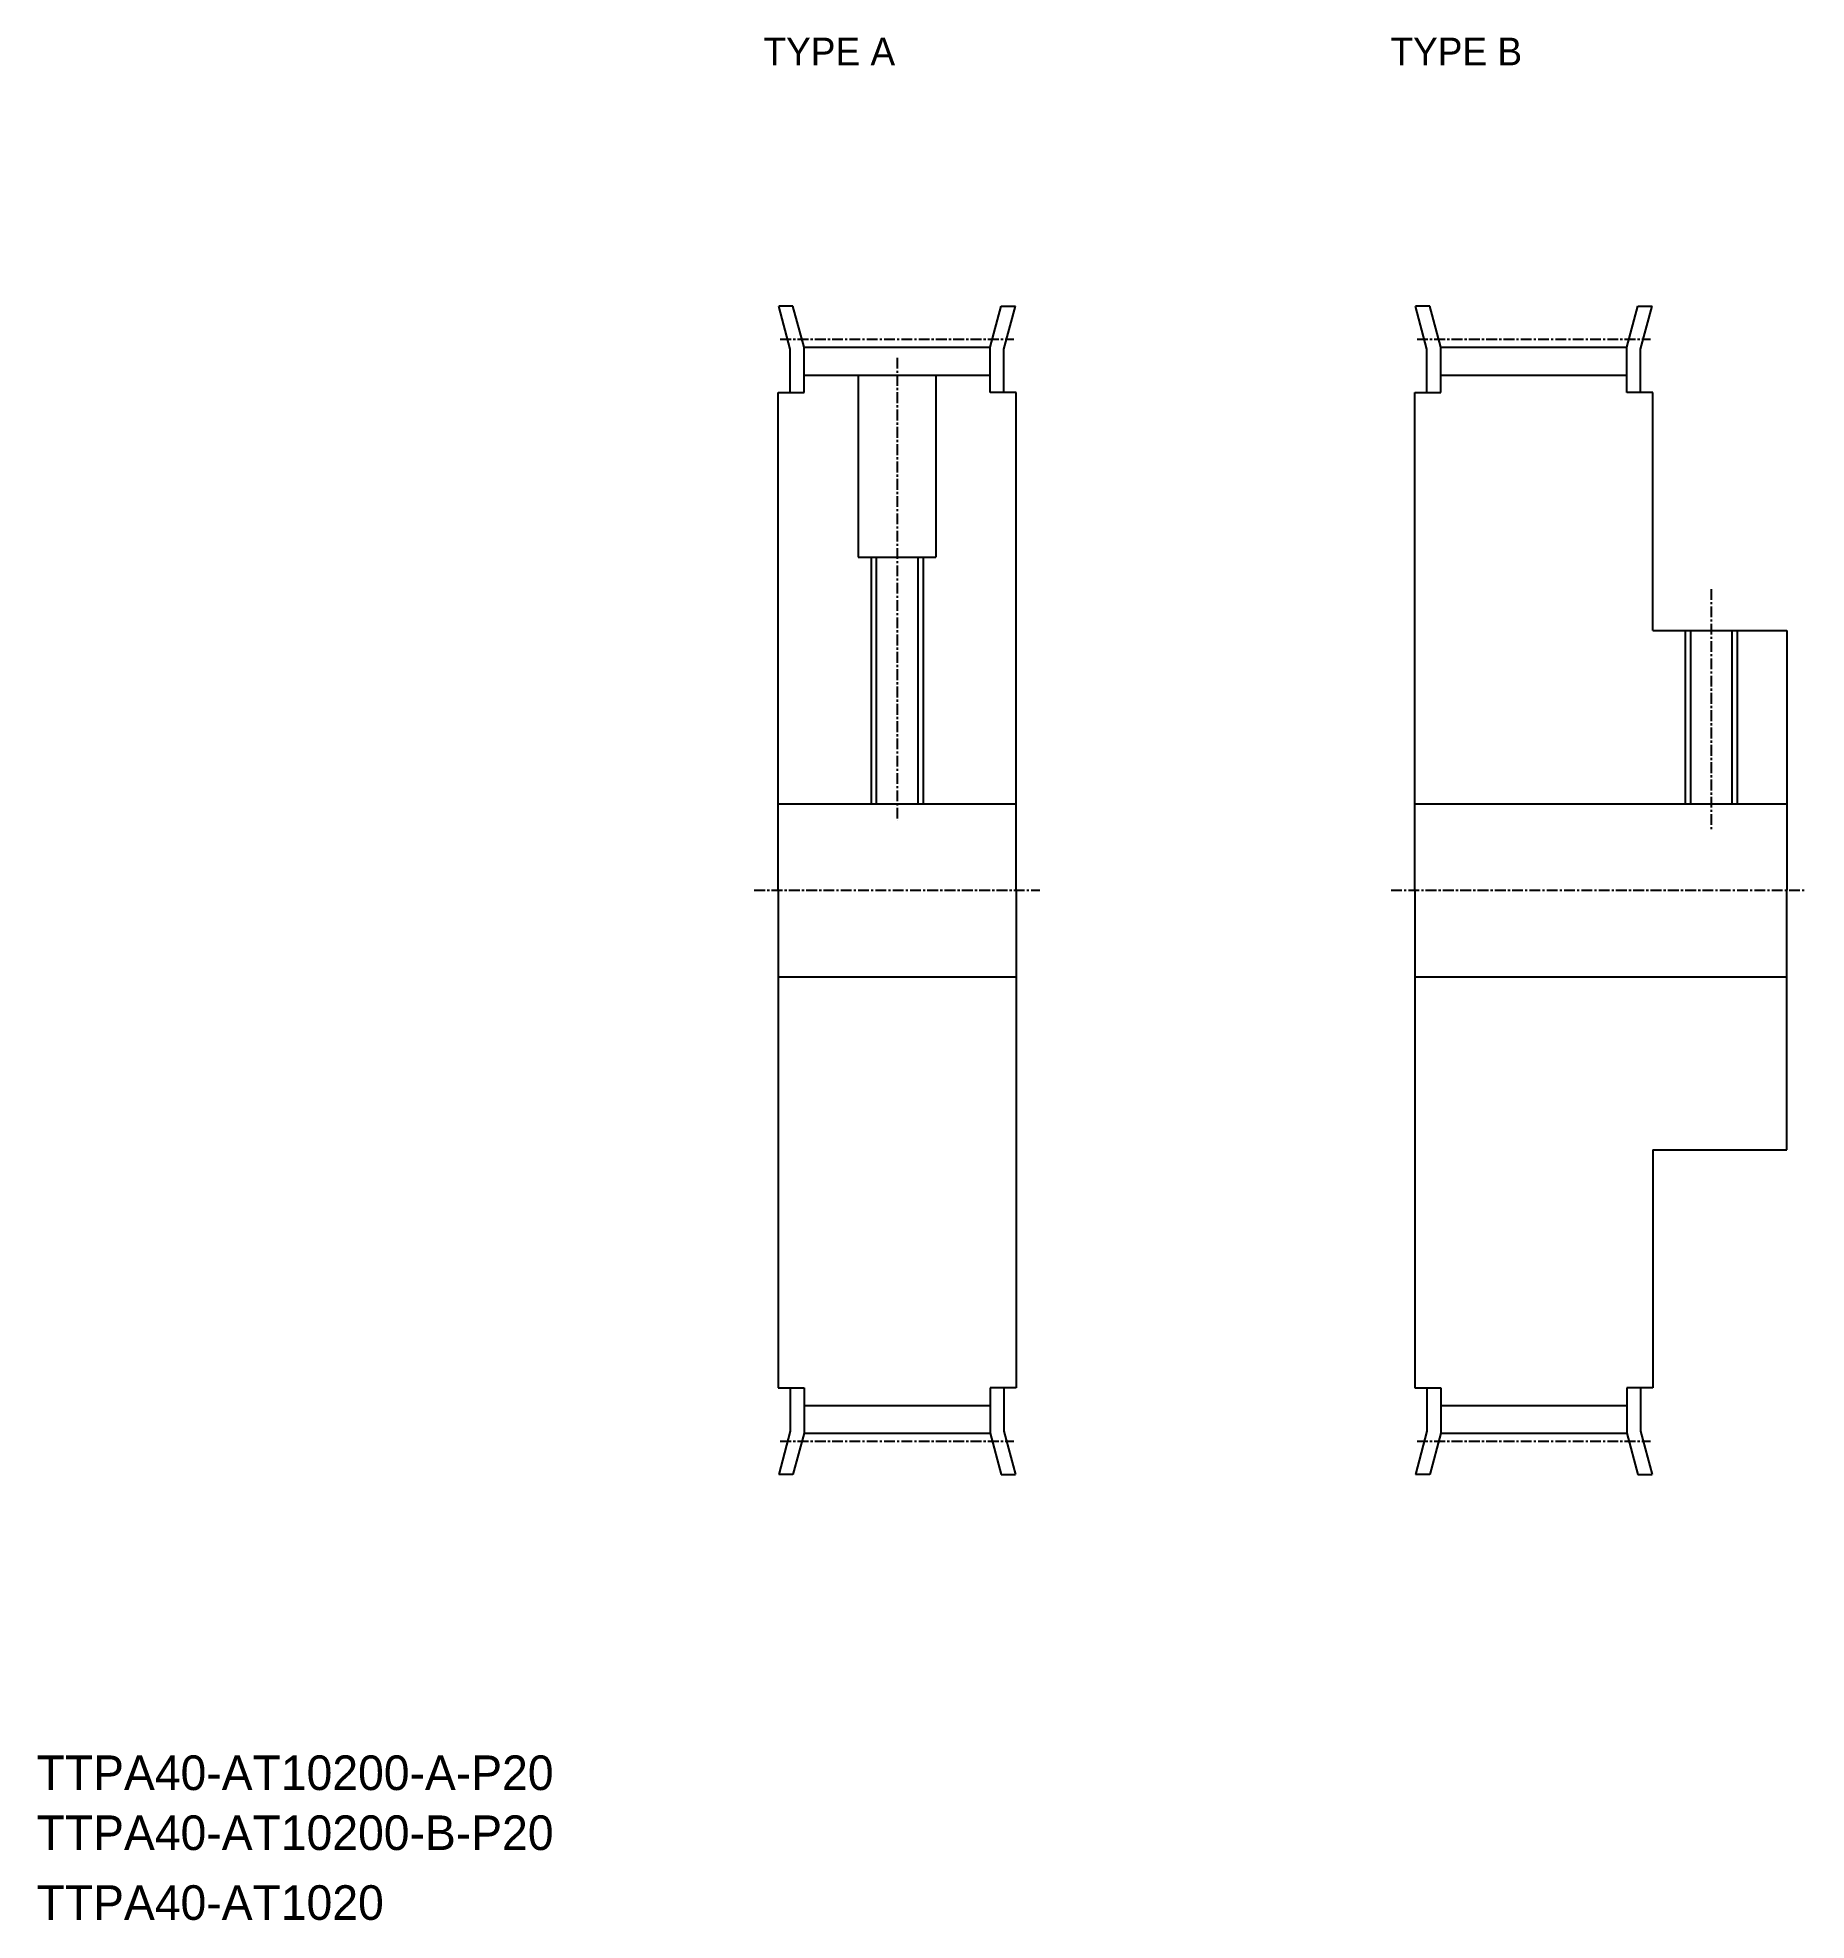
# Model space of a CAD drawing. Extents: x 21 to 225, y 50 to 267.
import ezdxf

# ---------------------------------------------------------------- set-up
doc = ezdxf.new("R2010")
doc.units = 0
doc.linetypes.add('CENTER', pattern=[2, 1.25, -0.25, 0.25, -0.25])
doc.layers.get('0').update_dxf_attribs({"linetype": 'CONTINUOUS'})
doc.layers.add('CENTER', color=1, linetype='CENTER')

msp = doc.modelspace()

# ---------------------------------------------------------------- linework, layer by layer
at = {"color": 7, "linetype": 'CONTINUOUS'}
for p, q in [((107.59, 231.14), (106.26, 236.13)), ((107.91, 236.13), (106.26, 236.13)), ((109.19, 231.36), (107.91, 236.13)), ((130.69, 231.36), (131.97, 236.13)), ((131.97, 236.13), (133.63, 236.13)), ((132.29, 231.14), (133.63, 236.13)), ((181.19, 231.14), (179.86, 236.13)), ((181.51, 236.13), (179.86, 236.13)), ((182.79, 231.36), (181.51, 236.13)), ((204.29, 231.36), (205.57, 236.13)), ((205.57, 236.13), (207.23, 236.13)), ((205.89, 231.14), (207.23, 236.13)), ((107.59, 226.13), (107.59, 231.14)), ((109.19, 226.13), (109.19, 231.36)), ((109.19, 231.36), (130.69, 231.36)), ((130.69, 226.13), (130.69, 231.36)), ((132.29, 226.13), (132.29, 231.14)), ((181.19, 226.13), (181.19, 231.14)), ((182.79, 231.36), (204.29, 231.36)), ((182.79, 226.13), (182.79, 231.36)), ((204.29, 226.13), (204.29, 231.36)), ((205.89, 226.13), (205.89, 231.14)), ((109.19, 228.16), (130.69, 228.16)), ((115.44, 228.16), (115.44, 207.13)), ((124.44, 228.16), (124.44, 207.13)), ((182.79, 228.16), (204.29, 228.16)), ((106.19, 168.63), (106.19, 226.13)), ((106.19, 226.13), (109.19, 226.13)), ((133.69, 226.13), (130.69, 226.13)), ((133.69, 168.63), (133.69, 226.13)), ((179.79, 168.63), (179.79, 226.13)), ((179.79, 226.13), (182.79, 226.13)), ((207.29, 226.13), (204.29, 226.13)), ((207.29, 198.63), (207.29, 226.13)), ((115.44, 207.13), (124.44, 207.13)), ((117.54, 207.13), (117.54, 178.63)), ((122.34, 207.13), (122.34, 178.63)), ((207.29, 198.63), (222.79, 198.63)), ((211.64, 198.63), (211.64, 178.63)), ((216.44, 198.63), (216.44, 178.63)), ((222.79, 198.63), (222.79, 168.63)), ((106.19, 178.63), (133.69, 178.63)), ((179.79, 178.63), (222.79, 178.63)), ((106.19, 168.63), (106.19, 111.13)), ((133.69, 168.63), (133.69, 111.13)), ((179.79, 168.63), (179.79, 111.13)), ((222.79, 138.63), (222.79, 168.63)), ((106.19, 158.63), (133.69, 158.63)), ((179.79, 158.63), (222.79, 158.63)), ((207.29, 138.63), (222.79, 138.63)), ((207.29, 138.63), (207.29, 111.13)), ((106.19, 111.13), (109.19, 111.13)), ((107.59, 111.13), (107.59, 106.12)), ((109.19, 111.13), (109.19, 105.91)), ((130.69, 111.13), (130.69, 105.91)), ((133.69, 111.13), (130.69, 111.13)), ((132.29, 111.13), (132.29, 106.12)), ((179.79, 111.13), (182.79, 111.13)), ((181.19, 111.13), (181.19, 106.12)), ((182.79, 111.13), (182.79, 105.91)), ((204.29, 111.13), (204.29, 105.91)), ((207.29, 111.13), (204.29, 111.13)), ((205.89, 111.13), (205.89, 106.12)), ((109.19, 109.11), (130.69, 109.11)), ((182.79, 109.11), (204.29, 109.11)), ((107.59, 106.12), (106.26, 101.13)), ((109.19, 105.91), (107.91, 101.13)), ((109.19, 105.91), (130.69, 105.91)), ((130.69, 105.91), (131.97, 101.13)), ((132.29, 106.12), (133.63, 101.13)), ((181.19, 106.12), (179.86, 101.13)), ((182.79, 105.91), (181.51, 101.13)), ((182.79, 105.91), (204.29, 105.91)), ((204.29, 105.91), (205.57, 101.13)), ((205.89, 106.12), (207.23, 101.13)), ((107.91, 101.13), (106.26, 101.13)), ((131.97, 101.13), (133.63, 101.13)), ((181.51, 101.13), (179.86, 101.13)), ((205.57, 101.13), (207.23, 101.13))]:
    msp.add_line(p, q, dxfattribs=at)
at = {"color": 3, "linetype": 'CONTINUOUS'}
for p, q in [((116.94, 207.13), (116.94, 178.63)), ((122.94, 207.13), (122.94, 178.63)), ((211.04, 198.63), (211.04, 178.63)), ((217.04, 198.63), (217.04, 178.63))]:
    msp.add_line(p, q, dxfattribs=at)
at = {"layer": 'CENTER', "color": 1, "linetype": 'CENTER'}
for p, q in [((106.44, 232.29), (133.44, 232.29)), ((180.04, 232.29), (207.04, 232.29)), ((119.94, 230.16), (119.94, 176.63)), ((214.04, 203.42), (214.04, 175.63)), ((103.44, 168.63), (136.44, 168.63)), ((177.04, 168.63), (225.04, 168.63)), ((106.44, 104.97), (133.44, 104.97)), ((180.04, 104.97), (207.04, 104.97))]:
    msp.add_line(p, q, dxfattribs=at)

# ---------------------------------------------------------------- texts
at = {"color": 7, "linetype": 'CONTINUOUS'}
for s, height, p in [('TYPE A', 3.2, (104.5, 263.94)), ('TYPE B', 3.2, (176.97, 263.94)), ('TTPA40-AT10200-A-P20', 4, (20.48, 64.66)), ('TTPA40-AT10200-B-P20', 4, (20.48, 57.73)), ('TTPA40-AT1020', 4, (20.48, 49.66))]:
    msp.add_text(s, height=height, dxfattribs=at).set_placement(p)

doc.saveas('drawing.dxf')
